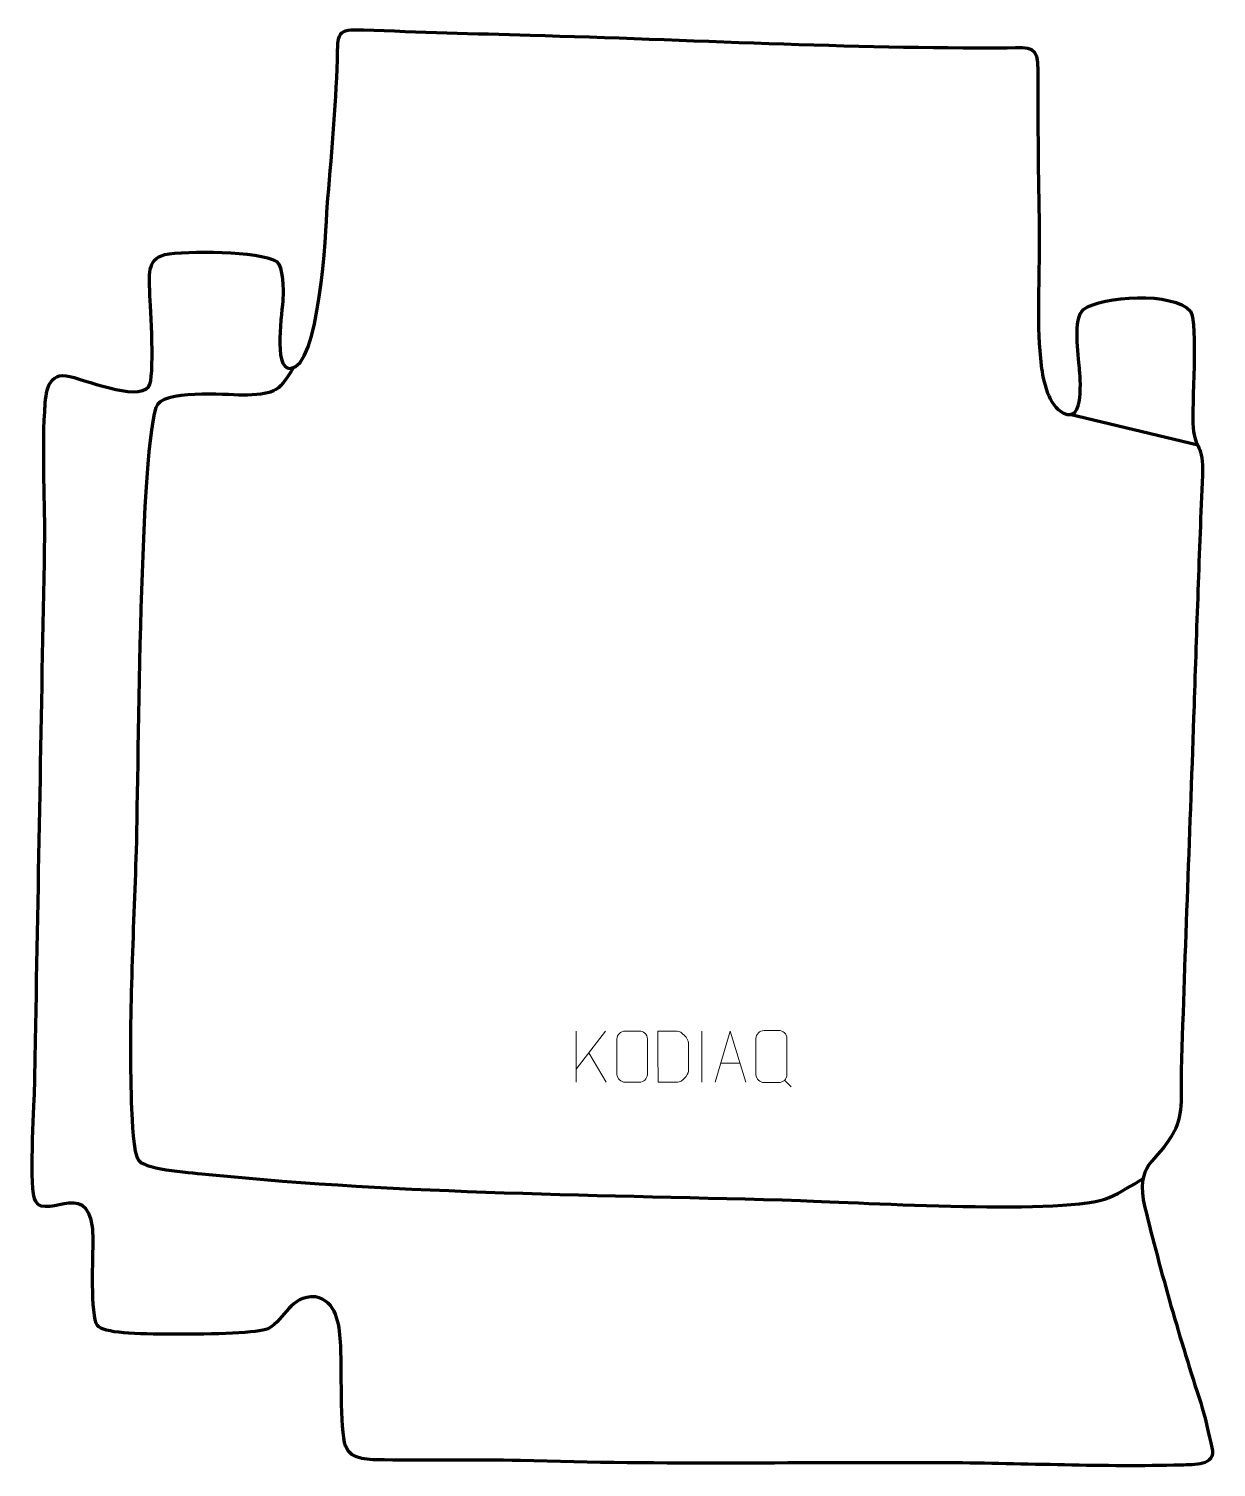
# Model space of a CAD drawing. Header units: millimetres. Extents: x -290 to 290, y -351 to 351.
import ezdxf

# ---------------------------------------------------------------- set-up
doc = ezdxf.new("R2010")
doc.units = ezdxf.units.MM
doc.header["$MEASUREMENT"] = 0
doc.layers.add('layer 1', color=7, linetype='Continuous')
doc.layers.add('layer 2', color=7, linetype='Continuous')

msp = doc.modelspace()

# ---------------------------------------------------------------- linework, layer by layer
at = {"layer": 'layer 1', "color": 140, "lineweight": 158}
msp.add_open_spline([(-160.641, 185.4673), (-168.1193, 172.6974), (-170.7879, 172.6908), (-185.7178, 172.1021), (-185.7178, 172.1021), (-193.5142, 172.303), (-225.1901, 175.0321), (-227.8177, 166.0383), (-227.8177, 166.0383), (-236.0664, 137.8044), (-236.2797, -16.8873), (-237.4855, -53.9428), (-237.4855, -53.9428), (-238.8476, -94.154), (-241.2192, -136.4644), (-239.5851, -176.5159), (-239.5851, -176.5159), (-239.4074, -180.8716), (-238.9282, -198.5423), (-236.0962, -201.6377), (-236.0962, -201.6377), (-231.8226, -206.3087), (-209.1466, -207.5906), (-201.9131, -208.3343), (-201.9131, -208.3343), (-106.3346, -218.1607), (-9.001, -218.102), (87.0274, -221.1142), (87.0274, -221.1142), (116.8062, -222.054), (218.4624, -228.3134), (237.7062, -219.6365), (237.7062, -219.6365), (243.2086, -217.1555), (248.9136, -213.5882), (254.1764, -210.5485)], degree=3, knots=[0, 0, 0, 0, 0.1, 0.1, 0.1, 0.1, 0.2, 0.2, 0.2, 0.2, 0.3, 0.3, 0.3, 0.3, 0.4, 0.4, 0.4, 0.4, 0.5, 0.5, 0.5, 0.5, 0.6, 0.6, 0.6, 0.6, 0.7, 0.7, 0.7, 0.7, 0.8, 0.8, 0.8, 0.8, 1, 1, 1, 1], dxfattribs=at)
msp.add_open_spline([(280.9555, 147.6403), (280.9555, 147.6403), (218.5243, 162.6743), (218.5243, 162.6743)], degree=3, dxfattribs=at)
at = {"layer": 'layer 1', "color": 250, "lineweight": 9}
for points in [[(-22.5277, -138.3751), (-22.5277, -138.3751), (-22.5277, -163.3287), (-22.5277, -163.3287)], [(-8.1515, -138.3751), (-8.1515, -138.3751), (-22.5277, -157.0148), (-22.5277, -157.0148)], [(38.8231, -138.3648), (38.8231, -138.3648), (38.8231, -163.3389), (38.8231, -163.3389)], [(-7.8262, -163.2329), (-7.8262, -163.2329), (-16.2967, -148.9193), (-16.2967, -148.9193)], [(48.0753, -154.0792), (48.0753, -154.0792), (57.571, -154.0792), (57.571, -154.0792)], [(79.17, -162.3995), (79.17, -162.3995), (82.3802, -165.6064), (82.3802, -165.6064)]]:
    msp.add_open_spline(points, degree=3, dxfattribs=at)
for points, knots in [([(1.3035, -138.3754), (3.6292, -138.3754), (5.9553, -138.3754), (8.2814, -138.3754), (8.2814, -138.3754), (10.228, -138.3398), (12.2194, -139.8314), (12.2461, -142.269), (12.2461, -142.269), (12.2457, -148.0159), (12.2457, -153.7632), (12.2461, -159.5109), (12.2461, -159.5109), (12.1063, -161.8343), (10.4291, -163.3139), (8.2814, -163.3247), (8.2814, -163.3247), (5.9495, -163.3243), (3.6176, -163.3243), (1.2861, -163.3247), (1.2861, -163.3247), (-0.6389, -163.4301), (-2.611, -161.5456), (-2.5998, -159.5283), (-2.5998, -159.5283), (-2.5995, -153.7582), (-2.5995, -147.9885), (-2.5998, -142.2192), (-2.5998, -142.2192), (-2.5956, -140.0811), (-0.8489, -138.3619), (1.3035, -138.3754)], [0, 0, 0, 0, 0.11111111, 0.11111111, 0.11111111, 0.11111111, 0.22222222, 0.22222222, 0.22222222, 0.22222222, 0.33333333, 0.33333333, 0.33333333, 0.33333333, 0.44444444, 0.44444444, 0.44444444, 0.44444444, 0.55555556, 0.55555556, 0.55555556, 0.55555556, 0.66666667, 0.66666667, 0.66666667, 0.66666667, 0.77777778, 0.77777778, 0.77777778, 0.77777778, 1, 1, 1, 1]), ([(17.4308, -163.3005), (19.7626, -163.3001), (24.7128, -163.3241), (27.0443, -163.3244), (27.0443, -163.3244), (28.9693, -163.4298), (32.2879, -159.8882), (32.2767, -157.8709), (32.2767, -157.8709), (32.2763, -152.1008), (32.2763, -149.9311), (32.2767, -144.1618), (32.2767, -144.1618), (32.2724, -142.0237), (28.8979, -138.3636), (26.7455, -138.3771), (26.7455, -138.3771), (24.4198, -138.3771), (19.6955, -138.3771), (17.3694, -138.3771), (17.3694, -138.3771), (17.3698, -144.124), (17.4311, -157.5532), (17.4308, -163.3005)], [0, 0, 0, 0, 0.14285714, 0.14285714, 0.14285714, 0.14285714, 0.28571429, 0.28571429, 0.28571429, 0.28571429, 0.42857143, 0.42857143, 0.42857143, 0.42857143, 0.57142857, 0.57142857, 0.57142857, 0.57142857, 0.71428571, 0.71428571, 0.71428571, 0.71428571, 1, 1, 1, 1]), ([(45.3527, -163.3286), (45.3527, -163.3286), (52.7237, -138.3751), (52.7237, -138.3751), (52.7237, -138.3751), (52.7237, -138.3751), (60.2936, -163.3286), (60.2936, -163.3286)], [0, 0, 0, 0, 0.33333333, 0.33333333, 0.33333333, 0.33333333, 1, 1, 1, 1]), ([(69.2399, -138.0981), (71.6077, -138.0981), (73.9757, -138.0981), (76.3437, -138.0981), (76.3437, -138.0981), (78.3255, -138.0619), (80.3528, -139.5804), (80.3799, -142.062), (80.3799, -142.062), (80.3796, -147.9126), (80.3796, -153.7635), (80.3799, -159.6149), (80.3799, -159.6149), (80.2377, -161.9802), (78.5302, -163.4865), (76.3437, -163.4975), (76.3437, -163.4975), (73.9697, -163.497), (71.5959, -163.497), (69.2224, -163.4975), (69.2224, -163.4975), (67.2625, -163.6047), (65.2547, -161.6862), (65.2662, -159.6325), (65.2662, -159.6325), (65.2665, -153.7585), (65.2665, -147.8847), (65.2662, -142.0113), (65.2662, -142.0113), (65.2705, -139.8347), (67.0487, -138.0844), (69.2399, -138.0981)], [0, 0, 0, 0, 0.11111111, 0.11111111, 0.11111111, 0.11111111, 0.22222222, 0.22222222, 0.22222222, 0.22222222, 0.33333333, 0.33333333, 0.33333333, 0.33333333, 0.44444444, 0.44444444, 0.44444444, 0.44444444, 0.55555556, 0.55555556, 0.55555556, 0.55555556, 0.66666667, 0.66666667, 0.66666667, 0.66666667, 0.77777778, 0.77777778, 0.77777778, 0.77777778, 1, 1, 1, 1])]:
    msp.add_open_spline(points, degree=3, knots=knots, dxfattribs=at)
at = {"layer": 'layer 2', "color": 242, "lineweight": 158}
msp.add_open_spline([(203.5275, 253.8812), (203.1221, 278.9352), (202.7828, 303.9782), (202.7953, 329.0364), (202.7953, 329.0364), (202.7953, 329.0364), (202.7966, 330.545), (202.7966, 330.545), (202.7966, 330.545), (202.8114, 343.0554), (199.8197, 341.8389), (187.9434, 341.774), (187.9434, 341.774), (111.3872, 341.3551), (31.87, 345.8079), (-44.9571, 347.9071), (-44.9571, 347.9071), (-72.133, 348.6495), (-99.2613, 349.4648), (-126.4301, 350.5187), (-126.4301, 350.5187), (-139.5949, 351.0293), (-138.7921, 349.0724), (-139.1155, 335.9417), (-139.1155, 335.9417), (-139.6968, 312.3348), (-142.2571, 287.5252), (-144.0664, 263.8787), (-144.0664, 263.8787), (-144.6557, 252.3047), (-147.8845, 185.0056), (-162.221, 185.1479), (-162.221, 185.1479), (-170.6893, 185.232), (-165.8913, 213.2269), (-165.7019, 219.4109), (-165.7019, 219.4109), (-165.5876, 223.1416), (-165.4305, 235.1837), (-168.9265, 237.4362), (-168.9265, 237.4362), (-177.2504, 242.7993), (-213.0444, 242.7951), (-223.4019, 240.7326), (-223.4019, 240.7326), (-232.3474, 238.4527), (-230.8016, 230.0656), (-230.7183, 222.2983), (-230.7183, 222.2983), (-230.4559, 214.9646), (-228.0529, 180.4086), (-231.2156, 176.3322), (-231.2156, 176.3322), (-237.0297, 168.8385), (-263.2236, 180.2203), (-271.5947, 181.6318), (-271.5947, 181.6318), (-281.4282, 182.8586), (-281.5496, 171.3825), (-281.9965, 164.026), (-281.9965, 164.026), (-283.3374, 141.9489), (-281.6354, 119.9855), (-282.0506, 97.9193), (-282.0506, 97.9193), (-283.5692, 17.552), (-285.0159, -62.8175), (-286.4982, -143.1855), (-286.4982, -143.1855), (-286.6454, -151.1728), (-286.7928, -159.16), (-286.9401, -167.1473), (-286.9401, -167.1473), (-287.1605, -176.2758), (-289.7983, -216.0236), (-286.4197, -221.5605), (-286.4197, -221.5605), (-280.5444, -231.1892), (-258.3402, -207.9913), (-258.3508, -240.2701), (-258.3508, -240.2701), (-258.3532, -247.7641), (-259.7594, -277.5267), (-256.3143, -282.1507), (-256.3143, -282.1507), (-253.4872, -285.9453), (-237.2477, -286.3605), (-219.1826, -286.4108), (-219.1826, -286.4108), (-199.3814, -286.4659), (-177.5595, -285.8699), (-172.9605, -283.6893), (-172.9605, -283.6893), (-164.0223, -278.6957), (-162.5161, -267.5644), (-149.836, -268.1584), (-149.836, -268.1584), (-139.5235, -270.2732), (-138.1889, -281.1837), (-137.5915, -290.1371), (-137.5915, -290.1371), (-136.8698, -300.9543), (-137.8899, -333.3661), (-135.1567, -340.8636), (-135.1567, -340.8636), (-132.4226, -348.3638), (-123.1562, -347.567), (-116.1663, -347.7284), (-116.1663, -347.7284), (-94.0511, -348.2392), (-71.8092, -347.5058), (-49.645, -348.0579), (-49.645, -348.0579), (19.2368, -350.2695), (89.8786, -348.833), (159.0391, -349.1912), (159.0391, -349.1912), (196.7986, -349.4344), (235.169, -351.3291), (272.8431, -350.2719), (272.8431, -350.2719), (278.9024, -350.1019), (289.9732, -350.8794), (287.8676, -341.7407), (287.8676, -341.7407), (286.5367, -335.9644), (284.4741, -326.3165), (282.3804, -319.8891), (282.3804, -319.8891), (272.4063, -289.1875), (262.7426, -255.9061), (255.1808, -224.5387), (255.1808, -224.5387), (249.9271, -202.746), (260.8017, -203.3127), (269.5048, -187.2938), (269.5048, -187.2938), (273.9309, -179.147), (272.668, -166.8128), (272.9238, -157.4868), (272.9238, -157.4868), (274.5506, -98.1869), (277.2072, -38.9188), (279.1219, 20.3726), (279.1219, 20.3726), (280.3308, 57.9392), (281.6755, 95.494), (283.1933, 133.0494), (283.1933, 133.0494), (283.8065, 148.2221), (279.5746, 145.8198), (278.6768, 156.0967), (278.6768, 156.0967), (277.9161, 166.8194), (281.1174, 206.8228), (277.4627, 213.1064), (277.4627, 213.1064), (269.2038, 222.742), (234.1004, 220.7871), (225.2291, 213.9813), (225.2291, 213.9813), (219.8462, 209.8517), (222.7429, 191.4603), (223.1919, 185.3261), (223.1919, 185.3261), (223.5079, 181.0081), (225.831, 158.2847), (215.473, 163.412), (215.473, 163.412), (207.9361, 167.1429), (205.3999, 179.0928), (204.4864, 186.652), (204.4864, 186.652), (202.1944, 205.6179), (203.4959, 225.6968), (203.5753, 244.8178), (203.5753, 244.8178), (203.5664, 247.8392), (203.55, 250.8599), (203.5275, 253.8812)], degree=3, knots=[0, 0, 0, 0, 0.02173913, 0.02173913, 0.02173913, 0.02173913, 0.04347826, 0.04347826, 0.04347826, 0.04347826, 0.06521739, 0.06521739, 0.06521739, 0.06521739, 0.08695652, 0.08695652, 0.08695652, 0.08695652, 0.10869565, 0.10869565, 0.10869565, 0.10869565, 0.13043478, 0.13043478, 0.13043478, 0.13043478, 0.15217391, 0.15217391, 0.15217391, 0.15217391, 0.17391304, 0.17391304, 0.17391304, 0.17391304, 0.19565217, 0.19565217, 0.19565217, 0.19565217, 0.2173913, 0.2173913, 0.2173913, 0.2173913, 0.23913043, 0.23913043, 0.23913043, 0.23913043, 0.26086957, 0.26086957, 0.26086957, 0.26086957, 0.2826087, 0.2826087, 0.2826087, 0.2826087, 0.30434783, 0.30434783, 0.30434783, 0.30434783, 0.32608696, 0.32608696, 0.32608696, 0.32608696, 0.34782609, 0.34782609, 0.34782609, 0.34782609, 0.36956522, 0.36956522, 0.36956522, 0.36956522, 0.39130435, 0.39130435, 0.39130435, 0.39130435, 0.41304348, 0.41304348, 0.41304348, 0.41304348, 0.43478261, 0.43478261, 0.43478261, 0.43478261, 0.45652174, 0.45652174, 0.45652174, 0.45652174, 0.47826087, 0.47826087, 0.47826087, 0.47826087, 0.5, 0.5, 0.5, 0.5, 0.52173913, 0.52173913, 0.52173913, 0.52173913, 0.54347826, 0.54347826, 0.54347826, 0.54347826, 0.56521739, 0.56521739, 0.56521739, 0.56521739, 0.58695652, 0.58695652, 0.58695652, 0.58695652, 0.60869565, 0.60869565, 0.60869565, 0.60869565, 0.63043478, 0.63043478, 0.63043478, 0.63043478, 0.65217391, 0.65217391, 0.65217391, 0.65217391, 0.67391304, 0.67391304, 0.67391304, 0.67391304, 0.69565217, 0.69565217, 0.69565217, 0.69565217, 0.7173913, 0.7173913, 0.7173913, 0.7173913, 0.73913043, 0.73913043, 0.73913043, 0.73913043, 0.76086957, 0.76086957, 0.76086957, 0.76086957, 0.7826087, 0.7826087, 0.7826087, 0.7826087, 0.80434783, 0.80434783, 0.80434783, 0.80434783, 0.82608696, 0.82608696, 0.82608696, 0.82608696, 0.84782609, 0.84782609, 0.84782609, 0.84782609, 0.86956522, 0.86956522, 0.86956522, 0.86956522, 0.89130435, 0.89130435, 0.89130435, 0.89130435, 0.91304348, 0.91304348, 0.91304348, 0.91304348, 0.93478261, 0.93478261, 0.93478261, 0.93478261, 0.95652174, 0.95652174, 0.95652174, 0.95652174, 1, 1, 1, 1], dxfattribs=at)

doc.saveas('drawing.dxf')
